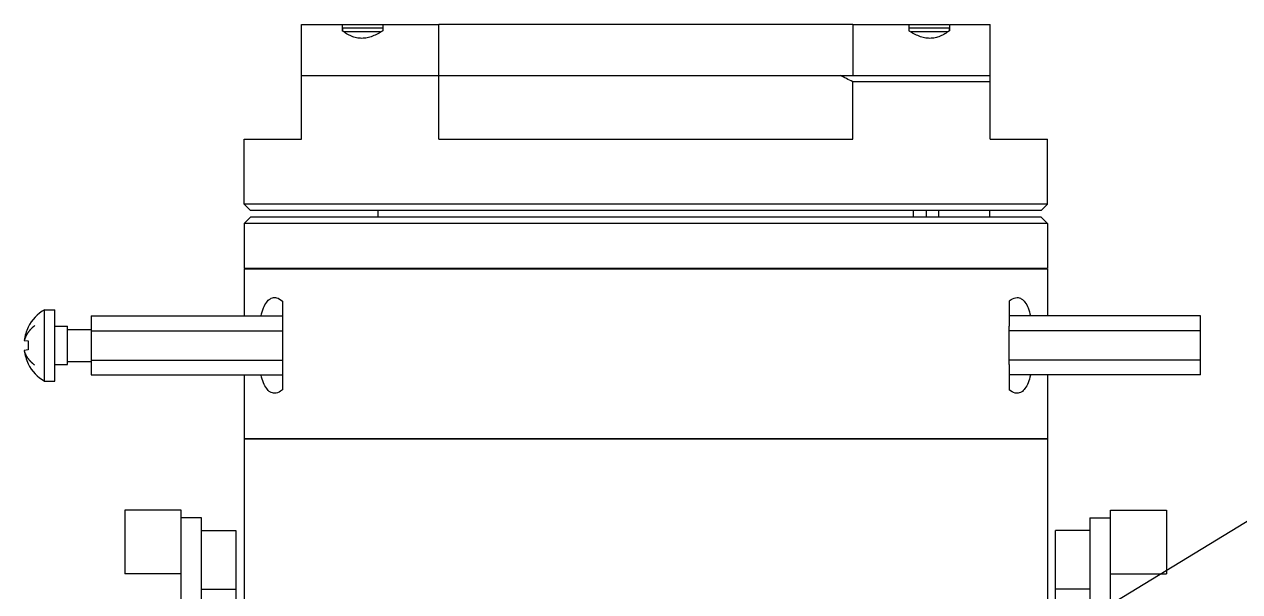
# Model space of a CAD drawing. Header units: millimetres. Extents: x 0 to 594, y 0 to 420.
# Drawn here: x 445.49 to 493.15, y 288.66 to 310.89 of the extents above; entities that cross this region are included whole.
import ezdxf

# ---------------------------------------------------------------- set-up
doc = ezdxf.new("R2010")
doc.units = ezdxf.units.MM
doc.header["$LTSCALE"] = 32.67
doc.layers.get('0').update_dxf_attribs({"linetype": 'CONTINUOUS'})
for name, color, linetype in [('AXIS', 7, 'CONTINUOUS'), ('COSMETIC', 7, 'CONTINUOUS'), ('NOTE', 7, 'CONTINUOUS')]:
    doc.layers.add(name, color=color, linetype=linetype)
doc.styles.get("Standard").update_dxf_attribs({"font": 'txt', "width": 0.85})
doc.dimstyles.get("Standard").update_dxf_attribs({"dimtxt": 3.5, "dimasz": 3.5, "dimexe": 1.5, "dimexo": 1, "dimtad": 1, "dimtxsty": 'STANDARD', "dimcen": 0.09, "dimadec": 0, "dimazin": 0, "dimtol": 1, "dimtp": 0.01, "dimtm": 0.01, "dimtfac": 1, "dimtofl": 0, "dimtmove": 0, "dimatfit": 3, "dimfxl": 1, "dimtolj": 1, "dimarcsym": 0})

msp = doc.modelspace()

# ---------------------------------------------------------------- linework, layer by layer
at = {"color": 7, "linetype": 'CONTINUOUS'}
for p, q in [((456.364, 306.388), (456.364, 310.888)), ((461.752, 306.388), (461.752, 310.888)), ((477.977, 310.888), (461.752, 310.888)), ((477.977, 310.888), (477.977, 308.888)), ((483.364, 306.388), (483.364, 310.888)), ((457.965, 310.738), (457.965, 310.633)), ((459.556, 310.738), (457.965, 310.738)), ((459.464, 310.588), (458.038, 310.588)), ((481.764, 310.738), (480.172, 310.738)), ((481.691, 310.588), (480.264, 310.588)), ((481.764, 310.738), (481.764, 310.633)), ((456.364, 308.888), (483.364, 308.888)), ((477.977, 306.388), (477.977, 308.638)), ((483.364, 308.638), (477.977, 308.638)), ((454.114, 306.388), (456.364, 306.388)), ((461.752, 306.388), (477.977, 306.388)), ((483.364, 306.388), (485.614, 306.388)), ((454.364, 303.588), (454.114, 303.838)), ((485.614, 303.838), (454.114, 303.838)), ((485.364, 303.588), (485.614, 303.838)), ((454.364, 303.338), (454.114, 303.088)), ((485.364, 303.588), (454.364, 303.588)), ((485.364, 303.338), (454.364, 303.338)), ((480.872, 303.338), (480.872, 303.588)), ((481.337, 303.588), (481.337, 303.338)), ((483.337, 303.588), (483.337, 303.338)), ((485.364, 303.338), (485.614, 303.088)), ((485.614, 303.088), (454.114, 303.088)), ((455.739, 301.338), (455.739, 301.307)), ((456.989, 301.338), (456.989, 301.307)), ((459.693, 301.338), (459.693, 301.307)), ((460.943, 301.338), (460.943, 301.307)), ((469.239, 301.338), (469.239, 301.307)), ((470.489, 301.338), (470.489, 301.307)), ((478.785, 301.338), (478.785, 301.307)), ((480.035, 301.338), (480.035, 301.307)), ((481.337, 301.338), (481.337, 301.307)), ((483.337, 301.338), (483.337, 301.307)), ((483.989, 301.338), (483.989, 301.307)), ((446.289, 296.907), (446.289, 299.707)), ((446.289, 299.707), (446.689, 299.707)), ((446.689, 296.907), (446.689, 299.707)), ((448.114, 299.462), (448.114, 297.152)), ((448.114, 299.462), (455.614, 299.462)), ((491.614, 299.462), (484.114, 299.462)), ((491.614, 297.152), (491.614, 299.462)), ((445.639, 299.027), (445.648, 299.023)), ((446.689, 299.057), (447.189, 299.057)), ((447.189, 297.557), (447.189, 299.057)), ((447.189, 298.932), (448.114, 298.932)), ((448.114, 298.884), (455.614, 298.884)), ((455.614, 299.057), (455.614, 297.557)), ((484.114, 297.557), (484.114, 299.057)), ((491.614, 298.884), (484.114, 298.884)), ((445.492, 298.501), (445.648, 298.486)), ((445.648, 298.128), (445.492, 298.114)), ((445.648, 297.592), (445.639, 297.588)), ((446.689, 297.557), (447.189, 297.557)), ((447.189, 297.682), (448.114, 297.682)), ((448.114, 297.73), (455.614, 297.73)), ((491.614, 297.73), (484.114, 297.73)), ((448.114, 297.152), (455.614, 297.152)), ((491.614, 297.152), (484.114, 297.152)), ((446.289, 296.907), (446.689, 296.907)), ((449.439, 291.855), (449.439, 289.355)), ((451.639, 291.855), (449.439, 291.855)), ((451.639, 262.255), (451.639, 291.855)), ((488.08, 262.255), (488.08, 291.855)), ((488.08, 291.855), (490.28, 291.855)), ((490.28, 291.855), (490.28, 289.355)), ((452.439, 291.555), (451.639, 291.555)), ((452.439, 262.555), (452.439, 291.555)), ((487.28, 291.555), (487.28, 262.555)), ((487.28, 291.555), (488.08, 291.555)), ((452.439, 291.055), (453.789, 291.055)), ((453.789, 291.055), (453.789, 265.002)), ((485.93, 265.002), (485.93, 291.055)), ((487.28, 291.055), (485.93, 291.055)), ((451.639, 289.355), (449.439, 289.355)), ((488.08, 289.355), (490.28, 289.355)), ((452.439, 288.763), (453.789, 288.763)), ((487.28, 288.763), (485.93, 288.763))]:
    msp.add_line(p, q, dxfattribs=at)
for centre, radius, start, end in [((464.53, 282.54), 29.358, 62.741, 63.8263), ((447.073, 298.307), 1.604, 119.2267, 153.2752), ((447.089, 298.308), 1.609, 153.5905, 173.1019), ((447.34, 298.307), 1.702, 173.9629, 186.0371), ((447.089, 298.307), 1.609, 186.8981, 206.4095), ((447.073, 298.307), 1.604, 206.7248, 240.7733)]:
    msp.add_arc(centre, radius, start, end, dxfattribs=at)
at = {"layer": 'AXIS', "color": 7, "linetype": 'CONTINUOUS'}
for p, q in [((456.364, 310.888), (457.956, 310.888)), ((457.956, 310.888), (457.956, 310.638)), ((457.975, 310.888), (461.752, 310.888)), ((459.556, 310.888), (459.556, 310.638)), ((477.977, 310.888), (481.753, 310.888)), ((480.172, 310.888), (480.172, 310.638)), ((481.773, 310.888), (481.773, 310.638)), ((481.773, 310.888), (483.364, 310.888)), ((454.114, 303.838), (454.114, 306.388)), ((485.614, 303.838), (485.614, 306.388)), ((459.364, 303.338), (459.364, 303.588)), ((480.364, 303.338), (480.364, 303.588)), ((454.114, 303.088), (454.114, 301.338)), ((485.614, 303.088), (485.614, 301.338)), ((454.114, 301.338), (485.614, 301.338)), ((454.114, 301.307), (454.114, 299.462)), ((454.114, 301.307), (485.614, 301.307)), ((457.958, 301.307), (457.958, 301.338)), ((485.614, 301.307), (485.614, 299.462)), ((455.614, 300.043), (455.614, 299.057)), ((484.114, 300.043), (484.114, 299.057)), ((455.614, 297.557), (455.614, 296.571)), ((484.114, 297.557), (484.114, 296.571)), ((454.114, 297.152), (454.114, 294.657)), ((485.614, 297.152), (485.614, 294.657)), ((454.114, 294.657), (485.614, 294.657)), ((454.114, 294.647), (454.114, 286.097)), ((454.114, 294.647), (485.614, 294.647)), ((454.864, 294.657), (454.864, 294.647)), ((484.864, 294.657), (484.864, 294.647)), ((485.614, 294.647), (485.614, 286.097))]:
    msp.add_line(p, q, dxfattribs=at)
for points, knots in [([(459.556, 310.638), (459.427, 310.554), (459.227, 310.442), (458.941, 310.354), (458.729, 310.331), (458.519, 310.353), (458.251, 310.44), (458.069, 310.553), (457.956, 310.638)], [0, 0, 0, 0, 0.266712, 0.392996, 0.514918, 0.634614, 0.754613, 1, 1, 1, 1]), ([(481.773, 310.638), (481.659, 310.553), (481.477, 310.44), (481.209, 310.353), (481, 310.331), (480.787, 310.354), (480.501, 310.442), (480.301, 310.554), (480.172, 310.638)], [0, 0, 0, 0, 0.24539, 0.365396, 0.485089, 0.607014, 0.733292, 1, 1, 1, 1]), ([(454.779, 299.47), (454.804, 299.573), (454.858, 299.758), (454.975, 299.991), (455.122, 300.145), (455.246, 300.182), (455.302, 300.182)], [0, 0, 0, 0, 0.339781, 0.611044, 0.821566, 1, 1, 1, 1]), ([(455.302, 300.182), (455.327, 300.182), (455.443, 300.168), (455.546, 300.102), (455.614, 300.043)], [0, 0, 0, 0, 0.221866, 1, 1, 1, 1]), ([(484.114, 300.043), (484.139, 300.065), (484.23, 300.135), (484.345, 300.182), (484.427, 300.182)], [0, 0, 0, 0, 0.287476, 1, 1, 1, 1]), ([(484.427, 300.182), (484.483, 300.182), (484.607, 300.145), (484.754, 299.991), (484.87, 299.758), (484.924, 299.573), (484.949, 299.47)], [0, 0, 0, 0, 0.178434, 0.388956, 0.660219, 1, 1, 1, 1]), ([(455.302, 296.432), (455.246, 296.432), (455.122, 296.469), (454.975, 296.623), (454.858, 296.856), (454.804, 297.041), (454.779, 297.144)], [0, 0, 0, 0, 0.178434, 0.388956, 0.660219, 1, 1, 1, 1]), ([(484.949, 297.144), (484.924, 297.041), (484.87, 296.856), (484.754, 296.623), (484.607, 296.469), (484.483, 296.432), (484.427, 296.432)], [0, 0, 0, 0, 0.339781, 0.611044, 0.821566, 1, 1, 1, 1]), ([(455.614, 296.571), (455.589, 296.549), (455.499, 296.479), (455.384, 296.432), (455.302, 296.432)], [0, 0, 0, 0, 0.287476, 1, 1, 1, 1]), ([(484.427, 296.432), (484.401, 296.432), (484.285, 296.446), (484.182, 296.512), (484.114, 296.571)], [0, 0, 0, 0, 0.221866, 1, 1, 1, 1])]:
    msp.add_open_spline(points, degree=3, knots=knots, dxfattribs=at)
at = {"layer": 'COSMETIC', "color": 7, "linetype": 'CONTINUOUS'}
for points in [[(445.901, 299.082), (445.889, 299.072), (445.87, 299.057), (445.849, 299.039), (445.837, 299.029), (445.828, 299.021), (445.82, 299.015), (445.814, 299.01), (445.81, 299.007), (445.807, 299.004), (445.805, 299.003), (445.803, 299.001), (445.802, 299), (445.8, 298.997), (445.796, 298.994), (445.791, 298.988), (445.783, 298.981), (445.772, 298.97), (445.758, 298.955), (445.744, 298.941), (445.733, 298.93), (445.726, 298.923), (445.72, 298.917), (445.717, 298.914), (445.714, 298.911), (445.713, 298.91), (445.712, 298.908), (445.71, 298.906), (445.708, 298.903), (445.705, 298.899), (445.7, 298.893), (445.694, 298.886), (445.687, 298.877), (445.68, 298.868), (445.673, 298.859), (445.666, 298.85), (445.658, 298.841), (445.652, 298.833), (445.648, 298.827), (445.644, 298.822), (445.641, 298.819), (445.639, 298.816), (445.638, 298.815), (445.637, 298.813), (445.636, 298.812), (445.635, 298.811), (445.633, 298.808), (445.631, 298.804), (445.628, 298.8), (445.624, 298.794), (445.62, 298.786), (445.614, 298.777), (445.608, 298.768), (445.602, 298.758), (445.597, 298.749), (445.591, 298.74), (445.586, 298.732), (445.582, 298.726), (445.58, 298.722), (445.578, 298.719), (445.577, 298.717), (445.576, 298.716), (445.575, 298.714), (445.574, 298.711), (445.572, 298.707), (445.569, 298.701), (445.565, 298.693), (445.559, 298.679), (445.551, 298.663), (445.543, 298.647), (445.537, 298.633), (445.534, 298.625), (445.53, 298.619), (445.529, 298.614), (445.527, 298.612), (445.526, 298.61), (445.526, 298.608), (445.525, 298.606), (445.524, 298.603), (445.523, 298.598), (445.521, 298.592), (445.518, 298.583), (445.515, 298.573), (445.51, 298.559), (445.503, 298.535), (445.496, 298.515), (445.492, 298.501)], [(445.901, 297.532), (445.889, 297.542), (445.87, 297.558), (445.849, 297.576), (445.837, 297.586), (445.828, 297.593), (445.82, 297.6), (445.814, 297.605), (445.81, 297.608), (445.807, 297.611), (445.805, 297.612), (445.803, 297.613), (445.802, 297.615), (445.8, 297.617), (445.796, 297.621), (445.791, 297.627), (445.783, 297.634), (445.772, 297.645), (445.758, 297.659), (445.744, 297.673), (445.733, 297.685), (445.726, 297.692), (445.72, 297.698), (445.717, 297.701), (445.714, 297.704), (445.713, 297.705), (445.712, 297.707), (445.71, 297.708), (445.708, 297.711), (445.705, 297.715), (445.7, 297.721), (445.694, 297.729), (445.687, 297.738), (445.68, 297.747), (445.673, 297.756), (445.666, 297.765), (445.658, 297.774), (445.652, 297.782), (445.648, 297.788), (445.644, 297.792), (445.641, 297.796), (445.639, 297.799), (445.638, 297.8), (445.637, 297.801), (445.636, 297.802), (445.635, 297.804), (445.633, 297.807), (445.631, 297.81), (445.628, 297.815), (445.624, 297.821), (445.62, 297.829), (445.614, 297.838), (445.608, 297.847), (445.602, 297.856), (445.597, 297.865), (445.591, 297.875), (445.586, 297.882), (445.582, 297.888), (445.58, 297.892), (445.578, 297.895), (445.577, 297.897), (445.576, 297.899), (445.575, 297.9), (445.574, 297.903), (445.572, 297.907), (445.569, 297.914), (445.565, 297.922), (445.559, 297.935), (445.551, 297.952), (445.543, 297.968), (445.537, 297.981), (445.534, 297.989), (445.53, 297.996), (445.529, 298), (445.527, 298.003), (445.526, 298.005), (445.526, 298.006), (445.525, 298.009), (445.524, 298.012), (445.523, 298.016), (445.521, 298.023), (445.518, 298.032), (445.515, 298.042), (445.51, 298.056), (445.503, 298.08), (445.496, 298.1), (445.492, 298.114)]]:
    msp.add_open_spline(points, degree=3, knots=[0, 0, 0, 0, 0.0625, 0.09375, 0.109375, 0.125, 0.140625, 0.148438, 0.15625, 0.160156, 0.164062, 0.166016, 0.167969, 0.171875, 0.179688, 0.1875, 0.203125, 0.21875, 0.25, 0.28125, 0.296875, 0.3125, 0.320312, 0.328125, 0.332031, 0.333984, 0.335938, 0.339844, 0.34375, 0.351562, 0.359375, 0.375, 0.390625, 0.40625, 0.421875, 0.4375, 0.453125, 0.46875, 0.476562, 0.484375, 0.492188, 0.496094, 0.498047, 0.5, 0.501953, 0.503906, 0.507812, 0.515625, 0.523438, 0.53125, 0.546875, 0.5625, 0.578125, 0.59375, 0.609375, 0.625, 0.640625, 0.648438, 0.65625, 0.660156, 0.664062, 0.666016, 0.667969, 0.671875, 0.679688, 0.6875, 0.703125, 0.71875, 0.75, 0.78125, 0.796875, 0.8125, 0.820312, 0.828125, 0.832031, 0.833984, 0.835938, 0.839844, 0.84375, 0.851562, 0.859375, 0.875, 0.890625, 0.90625, 0.9375, 1, 1, 1, 1], dxfattribs=at)

# ---------------------------------------------------------------- leaders
at = {"layer": 'NOTE', "color": 2, "linetype": 'CONTINUOUS'}
msp.add_leader([(468.719, 276.395), (516.169, 305.23), (522.169, 305.23)], dimstyle='STANDARD', override={"dimtad": 0, "dimldrblk": 'DOT'}, dxfattribs=at)

doc.saveas('drawing.dxf')
